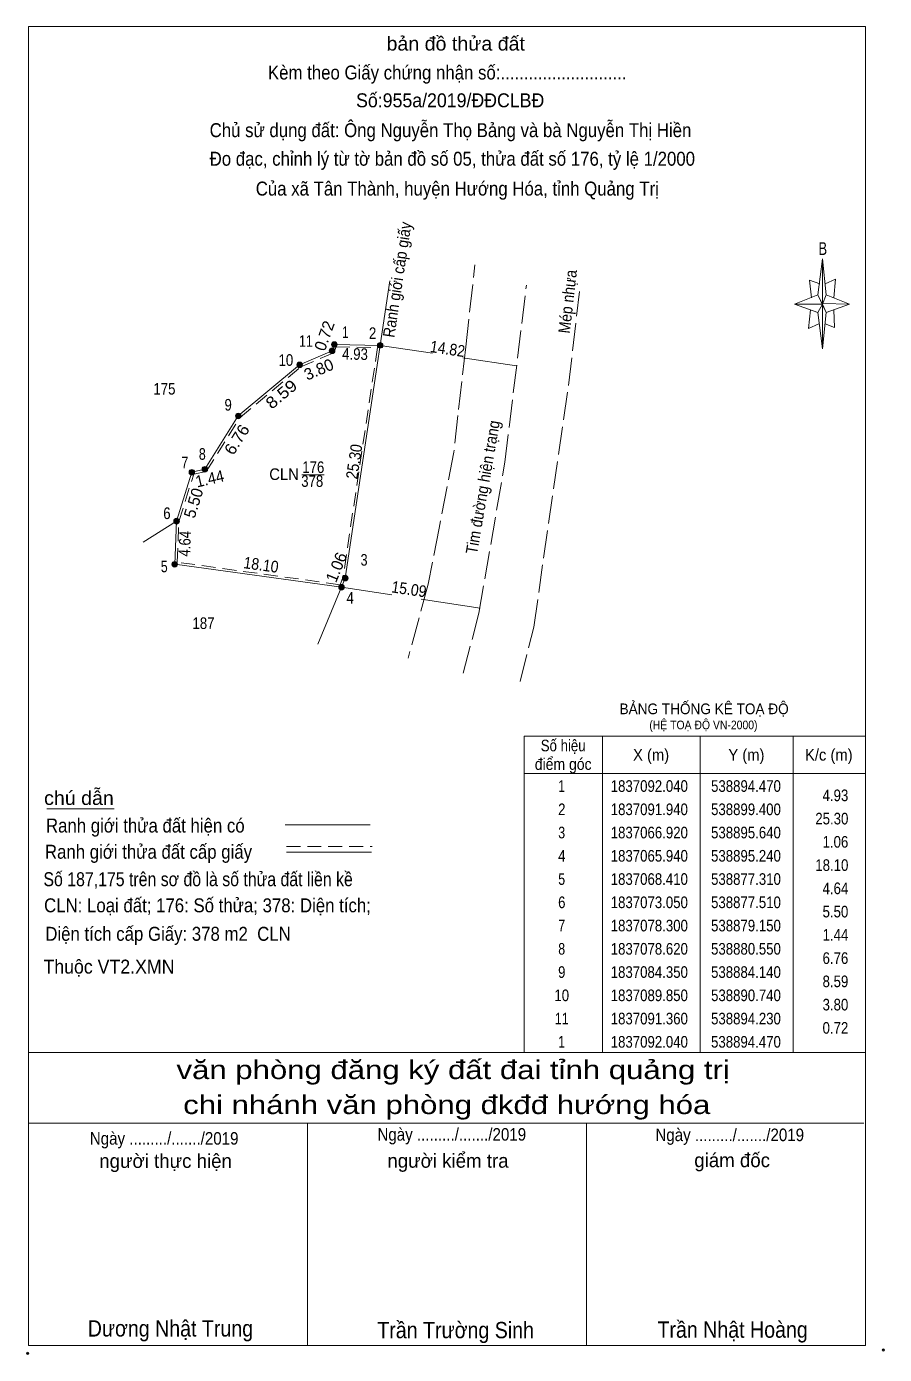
# Model space of a CAD drawing. Header units: metres. Extents: x 538337 to 538937, y 1836852 to 1837233.
# Drawn here: x 538623.5 to 538715.7, y 1837090.2 to 1837232.9 of the extents above; entities that cross this region are included whole.
import ezdxf
from ezdxf.enums import TextEntityAlignment as Align

# ---------------------------------------------------------------- set-up
doc = ezdxf.new("R2010")
doc.units = ezdxf.units.M
doc.header["$LTSCALE"] = 0.5
doc.header["$PDMODE"] = 32
doc.header["$PDSIZE"] = 0.25
doc.linetypes.add('LONG_DASHED', pattern=[7.5, 6, -1.5])
doc.linetypes.add('MEDIUM_DASHED', pattern=[4.5, 3, -1.5])
for name, color, linetype, lineweight in [('1', 7, 'LONG_DASHED', 13), ('10', 7, 'Continuous', 13), ('17', 7, 'Continuous', 13), ('41', 7, 'Continuous', 13), ('5', 7, 'Continuous', 13), ('6', 7, 'Continuous', 13), ('63', 7, 'Continuous', 13)]:
    doc.layers.add(name, color=color, linetype=linetype, lineweight=lineweight)

msp = doc.modelspace()

# ---------------------------------------------------------------- hatches: boundary and pattern name
at = {"layer": '63'}
for points in [[(538656.84, 1837198.76, 1), (538656.24, 1837198.76, 1)], [(538661.77, 1837198.66, 1), (538661.17, 1837198.66, 1)], [(538656.6, 1837198.08, 1), (538656, 1837198.08, 1)], [(538653.11, 1837196.57, 1), (538652.51, 1837196.57, 1)], [(538646.51, 1837191.07, 1), (538645.91, 1837191.07, 1)], [(538641.52, 1837185.02, 1), (538640.92, 1837185.02, 1)], [(538642.92, 1837185.34, 1), (538642.32, 1837185.34, 1)], [(538639.88, 1837179.77, 1), (538639.28, 1837179.77, 1)], [(538639.68, 1837175.13, 1), (538639.08, 1837175.13, 1)], [(538657.61, 1837172.66, 1), (538657.01, 1837172.66, 1)], [(538658.01, 1837173.64, 1), (538657.41, 1837173.64, 1)]]:
    msp.add_hatch(color=256, dxfattribs=at).paths.add_polyline_path(points)

# ---------------------------------------------------------------- linework, layer by layer
at = {"layer": '1'}
for p, q in [((538670.67, 1837198.49), (538671.65, 1837207.32)), ((538681.72, 1837194.34), (538682.88, 1837204.47))]:
    msp.add_line(p, q, dxfattribs=at)
at = {"layer": '1', "linetype": 'Continuous'}
msp.add_line((538656.54, 1837198.76), (538661.47, 1837198.66), dxfattribs=at)
at = {"layer": '1', "linetype": 'MEDIUM_DASHED'}
msp.add_lwpolyline([(538656.72, 1837198.51), (538661.18, 1837198.42), (538657.47, 1837173.71), (538657.15, 1837172.93), (538639.64, 1837175.35), (538639.83, 1837179.73), (538641.42, 1837184.81), (538642.78, 1837185.12), (538646.4, 1837190.9), (538652.94, 1837196.35), (538656.5, 1837197.89)], close=True, dxfattribs=at)
at = {"layer": '1'}
for points in [[(538670.67, 1837198.49), (538669.82, 1837191.13), (538669.38, 1837187.17), (538667.82, 1837179.02), (538666.63, 1837172.98), (538664.47, 1837165.04)], [(538676.5, 1837162.52), (538677.97, 1837168.38), (538681.72, 1837194.34)]]:
    msp.add_lwpolyline(points, dxfattribs=at)
at = {"layer": '1', "linetype": 'Continuous'}
msp.add_lwpolyline([(538657.31, 1837172.66), (538639.38, 1837175.13), (538639.58, 1837179.77)], dxfattribs=at)
at = {"layer": '10'}
msp.add_lwpolyline([(538656.55, 1837198.76), (538656.3, 1837198.08), (538652.81, 1837196.57), (538646.21, 1837191.07), (538642.62, 1837185.34), (538641.22, 1837185.02), (538639.58, 1837179.77), (538635.98, 1837177.49)], dxfattribs=at)
at = {"layer": '17'}
msp.add_line((538625.65, 1837148.84), (538632.89, 1837148.84), dxfattribs=at)
at = {"layer": '41'}
msp.add_lwpolyline([(538654.77, 1837166.54), (538657.71, 1837173.64), (538662.51, 1837205.6)], dxfattribs=at)
at = {"layer": '5'}
for p, q in [((538708.52, 1837204.08), (538709.02, 1837207.98)), ((538708.52, 1837202.18), (538706.02, 1837203.08)), ((538709.42, 1837204.08), (538711.92, 1837203.08)), ((538709.42, 1837202.18), (538709.02, 1837198.28)), ((538710.22, 1837202.48), (538710.32, 1837200.58)), ((538710.32, 1837200.58), (538709.32, 1837200.98)), ((538623.65, 1837122.64), (538713.65, 1837122.64)), ((538623.65, 1837115.04), (538713.45, 1837115.04)), ((538623.65, 1837115.04), (538713.45, 1837115.04)), ((538623.65, 1837115.04), (538713.45, 1837115.04)), ((538653.65, 1837091.14), (538653.65, 1837115.04)), ((538683.65, 1837091.14), (538683.65, 1837115.04))]:
    msp.add_line(p, q, dxfattribs=at)
for points in [[(538623.65, 1837232.94), (538713.65, 1837232.94), (538713.65, 1837091.14), (538623.65, 1837091.14)], [(538709.02, 1837207.98), (538709.42, 1837204.08), (538709.02, 1837203.08)], [(538709.02, 1837203.08), (538706.02, 1837203.08), (538708.52, 1837204.08), (538709.42, 1837202.18), (538711.92, 1837203.08), (538709.02, 1837203.18)], [(538709.02, 1837203.08), (538709.02, 1837198.28), (538708.52, 1837202.18)]]:
    msp.add_lwpolyline(points, close=True, dxfattribs=at)
for points in [[(538708.72, 1837205.28), (538707.62, 1837205.68), (538707.82, 1837203.78)], [(538709.32, 1837205.28), (538710.42, 1837205.78), (538710.22, 1837203.78)], [(538709.02, 1837203.08), (538708.52, 1837204.08), (538706.02, 1837203.08)], [(538709.02, 1837203.08), (538709.42, 1837202.18), (538711.92, 1837203.08)], [(538707.72, 1837202.48), (538707.52, 1837200.48), (538708.62, 1837200.98)], [(538713.65, 1837091.14), (538623.65, 1837091.14), (538623.65, 1837115.04)]]:
    msp.add_lwpolyline(points, dxfattribs=at)
msp.add_point((538623.58, 1837090.3), dxfattribs=at)
at = {"layer": '6'}
for p, q in [((538651.25, 1837147.1), (538660.39, 1837147.1)), ((538651.39, 1837144.17), (538660.53, 1837144.17))]:
    msp.add_line(p, q, dxfattribs=at)
at = {"layer": '6', "linetype": 'MEDIUM_DASHED'}
msp.add_line((538651.39, 1837144.79), (538660.59, 1837144.79), dxfattribs=at)
at = {"layer": '6'}
msp.add_point((538715.55, 1837090.64), dxfattribs=at)
at = {"layer": '63'}
for p, q in [((538667.08, 1837197.82), (538661.47, 1837198.66)), ((538676.13, 1837196.46), (538670.37, 1837197.32)), ((538653.05, 1837184.75), (538655.45, 1837184.75)), ((538662.71, 1837171.85), (538657.31, 1837172.66)), ((538672.23, 1837170.42), (538665.88, 1837171.38)), ((538685.35, 1837156.64), (538685.35, 1837122.64)), ((538695.85, 1837156.64), (538695.85, 1837122.64)), ((538705.85, 1837156.64), (538705.85, 1837122.64)), ((538676.95, 1837152.64), (538713.65, 1837152.64))]:
    msp.add_line(p, q, dxfattribs=at)
at = {"layer": '63', "linetype": 'LONG_DASHED'}
msp.add_lwpolyline([(538670.4, 1837163.43), (538672.08, 1837169.86), (538674.88, 1837186.12), (538677.18, 1837205.12)], dxfattribs=at)
at = {"layer": '63'}
msp.add_lwpolyline([(538676.95, 1837156.64), (538713.65, 1837156.64), (538713.65, 1837122.64), (538676.95, 1837122.64)], close=True, dxfattribs=at)
for centre in [(538656.54, 1837198.76), (538661.47, 1837198.66), (538656.3, 1837198.08), (538652.81, 1837196.57), (538646.21, 1837191.07), (538641.22, 1837185.02), (538642.62, 1837185.34), (538639.58, 1837179.77), (538639.38, 1837175.13), (538657.31, 1837172.66), (538657.71, 1837173.64)]:
    msp.add_circle(centre, 0.3, dxfattribs=at)

# ---------------------------------------------------------------- texts
at = {"layer": '1'}
for s, width, p in [('175', 0.85, (538638.275, 1837193.37)), ('176', 0.85, (538654.275, 1837184.94)), ('CLN', 0.95, (538651.135, 1837184.19)), ('378', 0.85, (538654.165, 1837183.45)), ('187', 0.85, (538642.475, 1837168.17))]:
    msp.add_text(s, height=1.25, dxfattribs=dict(at, width=width)).set_placement(p, align=Align.CENTER)
for s, height, width, p in [('BẢNG THỐNG KÊ TOẠ ĐỘ ', 1.15, 0.95, (538687.2, 1837159.01)), ('(HỆ TOẠ ĐỘ VN-2000)', 0.93, 0.9, (538690.4, 1837157.39))]:
    msp.add_text(s, height=height, dxfattribs=dict(at, width=width)).set_placement(p)
at = {"layer": '5'}
for s, height, width, p in [('bản đồ thửa đất', 1.5, 1.05, (538669.59, 1837230.36)), ('Kèm theo Giấy chứng nhận số:...........................', 1.5, 0.9, (538668.67, 1837227.25)), ('Số:955a/2019/ĐĐCLBĐ', 1.5, 0.95, (538668.995, 1837224.26)), ('Chủ sử dụng đất: Ông Nguyễn Thọ Bảng và bà Nguyễn Thị Hiền', 1.5, 0.9, (538669.03, 1837221.05)), ('Đo đạc, chỉnh lý từ tờ bản đồ số 05, thửa đất số 176, tỷ lệ 1/2000 ', 1.5, 0.9, (538669.475, 1837217.98)), ('Của xã Tân Thành, huyện Hướng Hóa, tỉnh Quảng Trị', 1.5, 0.9, (538669.76, 1837214.77)), ('B', 1.378, 0.75, (538709.05, 1837208.38)), ('văn phòng đăng ký đất đai tỉnh quảng trị', 2, 1.25, (538669.315, 1837119.78)), ('chi nhánh văn phòng đkđđ hướng hóa', 2, 1.25, (538668.625, 1837116.02)), ('Ngày ........./......./2019', 1.35, 0.9, (538669.165, 1837113.16)), ('Ngày ........./......./2019', 1.35, 0.9, (538699.045, 1837113.11)), ('Ngày ........./......./2019', 1.35, 0.9, (538638.245, 1837112.73)), ('Dương Nhật Trung', 1.75, 0.9, (538638.92, 1837092.1)), ('Trần Trường Sinh', 1.75, 0.9, (538669.58, 1837091.92)), ('Trần Nhật Hoàng', 1.75, 0.9, (538699.355, 1837091.97))]:
    msp.add_text(s, height=height, dxfattribs=dict(at, width=width)).set_placement(p, align=Align.CENTER)
for s, p in [('người thực hiện', (538638.4, 1837110.23)), ('người kiểm tra', (538668.755, 1837110.25)), ('giám đốc', (538699.305, 1837110.31))]:
    msp.add_text(s, height=1.5, dxfattribs=at).set_placement(p, align=Align.CENTER)
at = {"layer": '6'}
for s, width, p in [('chú dẫn', 1.05, (538625.34, 1837149.25)), ('Ranh giới thửa đất hiện có ', 0.9, (538625.54, 1837146.29)), ('Ranh giới thửa đất cấp giấy', 0.9, (538625.43, 1837143.47)), ('Số 187,175 trên sơ đồ là số thửa đất liền kề', 0.85, (538625.27, 1837140.52)), ('CLN: Loại đất; 176: Số thửa; 378: Diện tích;', 0.9, (538625.34, 1837137.71)), ('Diện tích cấp Giấy: 378 m2  CLN', 0.9, (538625.47, 1837134.65)), ('Thuộc VT2.XMN', 0.95, (538625.27, 1837131.12))]:
    msp.add_text(s, height=1.5, dxfattribs=dict(at, width=width)).set_placement(p)
at = {"layer": '63'}
for s, rotation, width, p in [('Ranh giới cấp giấy', 81.459, 0.9, (538663.9147, 1837205.6372)), ('Mép nhựa', 83.467, 0.9, (538682.2406, 1837203.3039)), ('14.82', 351.465, 0.9, (538668.6222, 1837197.6775)), ('4.93', 358.838, 0.85, (538658.7523, 1837197.112)), ('8.59', 39.806, 1.15, (538651.2449, 1837192.9291)), ('6.76', 57.932, 1.05, (538646.5912, 1837188.2082)), ('Tim đường hiện trạng', 80.229, 0.9, (538673.1164, 1837183.3139)), ('25.30', 81.454, 0.9, (538659.2836, 1837186.0771)), ('1.44', 12.875, 0.95, (538643.2857, 1837183.7242)), ('4.64', 87.532, 0.85, (538641.0816, 1837177.3181)), ('18.10', 352.156, 0.9, (538648.5847, 1837174.4604)), ('15.09', 351.462, 0.9, (538664.4772, 1837171.8382))]:
    msp.add_text(s, height=1.25, rotation=rotation, dxfattribs=dict(at, width=width)).set_placement(p, align=Align.CENTER)
for s, rotation, p in [('0.72', 70.56, (538656.059, 1837199.4871)), ('3.80', 23.396, (538655.1169, 1837195.5049)), ('5.50', 72.652, (538641.9975, 1837181.5286)), ('1.06', 67.797, (538657.336, 1837174.5738))]:
    msp.add_text(s, height=1.25, rotation=rotation, dxfattribs=at).set_placement(p, align=Align.CENTER)
for s, width, p in [(' 1', 0.75, (538658.08, 1837199.45)), (' 2', 0.85, (538661.05, 1837199.35)), (' 11', 0.8, (538654.23, 1837198.51)), (' 10', 0.85, (538652.12, 1837196.46)), (' 9', 0.85, (538645.52, 1837191.65)), (' 8', 0.8, (538642.72, 1837186.36)), (' 7', 0.8, (538640.84, 1837185.44)), (' 6', 0.85, (538638.94, 1837179.99)), (' 3', 0.8, (538660.11, 1837174.98)), (' 5', 0.8, (538638.63, 1837174.27)), (' 4', 0.85, (538658.64, 1837170.9)), ('4.93', 0.85, (538711.79, 1837149.66)), ('25.30', 0.85, (538711.8, 1837147.16)), ('1.06', 0.85, (538711.79, 1837144.66)), ('18.10', 0.85, (538711.8, 1837142.16)), ('4.64', 0.85, (538711.79, 1837139.66)), ('5.50', 0.85, (538711.79, 1837137.16)), ('1.44', 0.85, (538711.79, 1837134.66)), ('6.76', 0.85, (538711.79, 1837132.16)), ('8.59', 0.85, (538711.79, 1837129.66)), ('3.80', 0.85, (538711.79, 1837127.16)), ('0.72', 0.85, (538711.79, 1837124.66))]:
    msp.add_text(s, height=1.25, dxfattribs=dict(at, width=width)).set_placement(p, align=Align.RIGHT)
for s, width, p in [('Số hiệu', 0.85, (538681.14, 1837155.02)), ('điểm góc', 0.9, (538681.14, 1837153.02)), ('X (m)', 0.95, (538690.59, 1837154.02)), ('Y (m)', 0.95, (538700.835, 1837154.02)), ('K/c (m)', 0.95, (538709.695, 1837154.02)), (' 1', 0.75, (538680.79, 1837150.66)), ('1837092.040', 0.85, (538690.4, 1837150.66)), ('538894.470', 0.85, (538700.79, 1837150.66)), (' 2', 0.85, (538680.795, 1837148.16)), ('1837091.940', 0.85, (538690.4, 1837148.16)), ('538899.400', 0.85, (538700.79, 1837148.16)), (' 3', 0.8, (538680.795, 1837145.66)), ('1837066.920', 0.85, (538690.4, 1837145.66)), ('538895.640', 0.85, (538700.79, 1837145.66)), (' 4', 0.85, (538680.8, 1837143.16)), ('1837065.940', 0.85, (538690.4, 1837143.16)), ('538895.240', 0.85, (538700.79, 1837143.16)), (' 5', 0.8, (538680.795, 1837140.66)), ('1837068.410', 0.85, (538690.4, 1837140.66)), ('538877.310', 0.85, (538700.79, 1837140.66)), (' 6', 0.85, (538680.795, 1837138.16)), ('1837073.050', 0.85, (538690.4, 1837138.16)), ('538877.510', 0.85, (538700.79, 1837138.16)), (' 7', 0.8, (538680.795, 1837135.66)), ('1837078.300', 0.85, (538690.4, 1837135.66)), ('538879.150', 0.85, (538700.79, 1837135.66)), (' 8', 0.8, (538680.795, 1837133.16)), ('1837078.620', 0.85, (538690.4, 1837133.16)), ('538880.550', 0.85, (538700.79, 1837133.16)), (' 9', 0.85, (538680.79, 1837130.66)), ('1837084.350', 0.85, (538690.4, 1837130.66)), ('538884.140', 0.85, (538700.79, 1837130.66)), (' 10', 0.85, (538680.79, 1837128.16)), ('1837089.850', 0.85, (538690.4, 1837128.16)), ('538890.740', 0.85, (538700.79, 1837128.16)), (' 11', 0.8, (538680.8, 1837125.66)), ('1837091.360', 0.85, (538690.4, 1837125.66)), ('538894.230', 0.85, (538700.79, 1837125.66)), (' 1', 0.75, (538680.79, 1837123.16)), ('1837092.040', 0.85, (538690.4, 1837123.16)), ('538894.470', 0.85, (538700.79, 1837123.16))]:
    msp.add_text(s, height=1.25, dxfattribs=dict(at, width=width)).set_placement(p, align=Align.CENTER)

doc.saveas('drawing.dxf')
